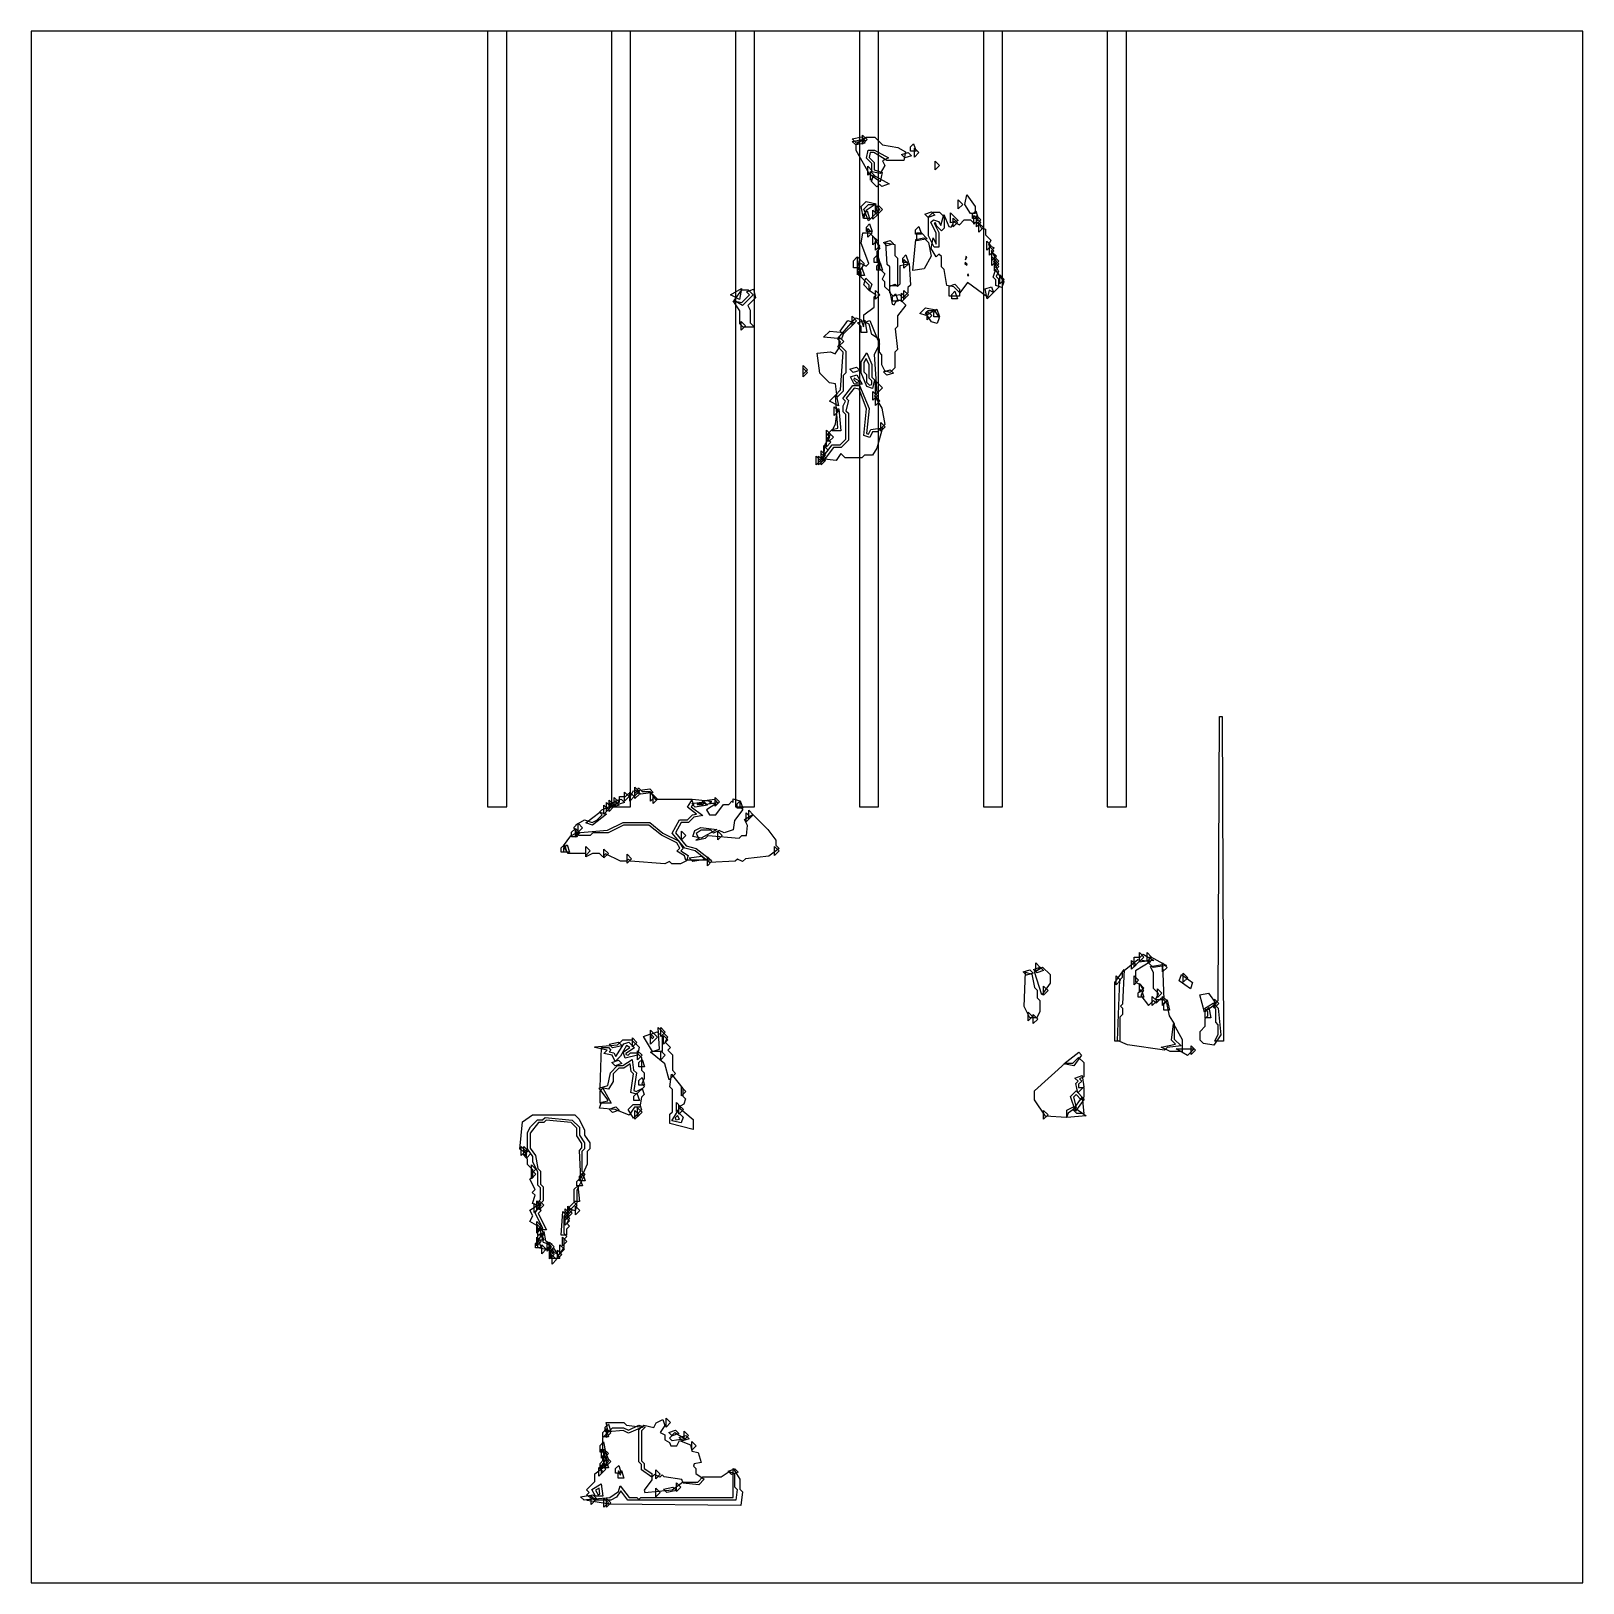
# Model space of a CAD drawing. Header units: millimetres. Extents: x 0 to 289, y 0 to 289.
import ezdxf

# ---------------------------------------------------------------- set-up
doc = ezdxf.new("R2010")
doc.units = ezdxf.units.MM
for name, color, linetype in [('CUT_OUTLINE', 5, 'Continuous'), ('CUT_SLOT', 1, 'Continuous'), ('ENG_D', 3, 'Continuous'), ('ENG_K', 2, 'Continuous'), ('ENG_L', 4, 'Continuous')]:
    doc.layers.add(name, color=color, linetype=linetype)

msp = doc.modelspace()

# ---------------------------------------------------------------- linework, layer by layer
at = {"layer": 'CUT_OUTLINE'}
msp.add_lwpolyline([(0, 0), (289.14, 0), (289.14, 289.14), (0, 289.14), (0, 0)], close=True, dxfattribs=at)
at = {"layer": 'CUT_SLOT'}
for points in [[(85.05, 144.57), (88.62, 144.57), (88.62, 289.14), (85.05, 289.14), (85.05, 144.57)], [(108.15, 144.57), (111.71, 144.57), (111.71, 289.14), (108.15, 289.14), (108.15, 144.57)], [(108.15, 144.57), (111.71, 144.57), (111.71, 289.14), (108.15, 289.14), (108.15, 144.57)], [(131.24, 144.57), (134.8, 144.57), (134.8, 289.14), (131.24, 289.14), (131.24, 144.57)], [(131.24, 144.57), (134.8, 144.57), (134.8, 289.14), (131.24, 289.14), (131.24, 144.57)], [(154.33, 144.57), (157.9, 144.57), (157.9, 289.14), (154.33, 289.14), (154.33, 144.57)], [(154.33, 144.57), (157.9, 144.57), (157.9, 289.14), (154.33, 289.14), (154.33, 144.57)], [(177.43, 144.57), (180.99, 144.57), (180.99, 289.14), (177.43, 289.14), (177.43, 144.57)], [(177.43, 144.57), (180.99, 144.57), (180.99, 289.14), (177.43, 289.14), (177.43, 144.57)], [(200.52, 144.57), (204.09, 144.57), (204.09, 289.14), (200.52, 289.14), (200.52, 144.57)]]:
    msp.add_lwpolyline(points, close=True, dxfattribs=at)
at = {"layer": 'ENG_D'}
for points in [[(154.77, 269.4), (155.42, 268.75), (153.65, 268.39), (152.99, 269.05), (154.77, 269.4)], [(153.72, 266.91), (153.72, 268.06), (155.57, 269.38), (157.2, 269.38), (158.66, 267.92), (161.52, 267.44), (162.91, 266.61), (162.6, 265.04), (159.44, 265.04), (157.03, 266.49), (156.33, 266.49), (156.15, 265.6), (157.1, 264.66), (157.1, 263.29), (158.58, 262.79), (158.22, 261.02), (156.19, 262.47), (153.72, 266.91)], [(155.61, 255.73), (155.11, 254.23), (154.67, 256.45), (155.57, 257.35), (157.47, 256.97), (155.61, 255.73)], [(155.17, 255.02), (155.76, 255.61), (156.23, 254.2), (155.17, 254.2), (155.17, 255.02)], [(157.68, 254.92), (156.86, 254.1), (156.86, 255.74), (157.68, 254.92)], [(157.34, 255.06), (157.34, 256.71), (158.16, 255.89), (157.34, 255.06)], [(167.22, 251.01), (167.22, 254.54), (168.08, 255.4), (169.24, 255.4), (170.11, 254.54), (170.11, 252.41), (169.63, 251.93), (168.69, 252.86), (168.51, 253.41), (168.28, 253.34), (169.14, 251.61), (169.14, 248.9), (168.27, 248.9), (167.22, 251.01)], [(175.65, 254.78), (176.47, 253.96), (175.65, 253.14), (175.65, 254.78)], [(156.72, 251.55), (155.89, 250.73), (155.89, 252.37), (156.72, 251.55)], [(165.05, 250.05), (165.05, 251.55), (165.87, 251.55), (166.98, 250.44), (165.05, 250.05)], [(171.8, 252.65), (171.8, 254.3), (172.62, 253.48), (171.8, 252.65)], [(176.96, 253.48), (176.13, 252.65), (176.13, 254.3), (176.96, 253.48)], [(176.61, 253.34), (177.44, 252.51), (176.61, 251.69), (176.61, 253.34)], [(156.86, 250.93), (157.68, 250.1), (156.86, 249.28), (156.86, 250.93)], [(157.34, 249.96), (158.16, 249.14), (157.34, 248.32), (157.34, 249.96)], [(159.51, 245.66), (159.25, 249.68), (160.95, 249.34), (160.95, 247.31), (161.43, 246.83), (161.43, 241.67), (159.99, 241.67), (159.99, 245.18), (159.51, 245.66)], [(178.88, 249.14), (178.06, 248.32), (178.06, 249.96), (178.88, 249.14)], [(179.36, 248.18), (178.54, 247.35), (178.54, 249), (179.36, 248.18)], [(153.97, 243.69), (153.97, 247.07), (155.23, 245.8), (153.97, 243.69)], [(158.15, 246.01), (157.1, 246.01), (157.1, 246.83), (157.68, 247.42), (158.15, 246.01)], [(158.17, 245.97), (158.64, 244.56), (157.58, 244.56), (157.58, 245.38), (158.17, 245.97)], [(162.64, 244.94), (162.64, 246.59), (163.46, 245.77), (162.64, 244.94)], [(179.02, 246.39), (179.02, 248.03), (179.85, 247.21), (179.02, 246.39)], [(179.02, 247.07), (179.85, 246.25), (179.02, 245.43), (179.02, 247.07)], [(179.51, 246.11), (180.33, 245.28), (179.51, 244.46), (179.51, 246.11)], [(154.21, 243.6), (154.21, 244.42), (154.79, 245.01), (155.26, 243.6), (154.21, 243.6)], [(156.24, 240.74), (155.14, 241.85), (155.55, 243.08), (156.65, 241.98), (156.24, 240.74)], [(179.75, 242.77), (179.23, 243.29), (179.67, 244.6), (181.22, 242.43), (180.86, 241.37), (179.75, 241.74), (179.75, 242.77)], [(134.55, 239.98), (132.56, 237.99), (130.97, 238.95), (132.4, 240.95), (133.58, 240.95), (134.55, 239.98)], [(158.16, 239.98), (157.34, 239.16), (157.34, 240.81), (158.16, 239.98)], [(160.47, 239.6), (161.06, 240.19), (161.53, 238.78), (160.47, 238.78), (160.47, 239.6)], [(162.16, 238.68), (162.16, 240.32), (162.98, 239.5), (162.16, 238.68)], [(162.64, 240.81), (163.46, 239.98), (162.64, 239.16), (162.64, 240.81)], [(173, 239.74), (171.07, 239.74), (171.07, 241.6), (172.1, 241.95), (173, 241.05), (173, 239.74)], [(177.78, 241.11), (178.94, 241.49), (179.3, 240.4), (178.15, 239.25), (177.78, 241.11)], [(169.17, 235.68), (168.82, 234.62), (167.79, 234.96), (166.67, 236.64), (167.12, 237.09), (168.32, 237.09), (169.17, 235.68)], [(132.28, 233.38), (132.28, 235.02), (133.1, 234.2), (132.28, 233.38)], [(150.34, 215.12), (149.86, 221.28), (150.84, 222.26), (151.31, 229.29), (150.3, 230.3), (150.78, 231.26), (150.26, 231.78), (153.65, 235.68), (154.64, 235.35), (155.08, 234.04), (155.19, 234.86), (156.27, 235.22), (158.08, 230.82), (157.1, 228.85), (157.59, 221.58), (157.16, 221.15), (158.53, 218.86), (159.04, 215.81), (157.68, 214.44), (156.76, 214.44), (156.26, 213.43), (155.15, 213.79), (155.65, 218.75), (154.27, 222.43), (153.34, 222.61), (151.88, 220.73), (152.3, 220.3), (151.82, 218.37), (152.28, 217.92), (152.28, 212.9), (150.93, 211.55), (149.51, 211.55), (147.6, 209.01), (147.95, 212.12), (148.84, 213.45), (148.32, 213.96), (149.27, 214.91), (150.34, 215.12)], [(144.67, 226.01), (143.85, 225.19), (143.85, 226.83), (144.67, 226.01)], [(156.2, 223.15), (156.62, 223.29), (156.62, 223.98), (156.13, 224.46), (156.13, 226.92), (155.62, 228.13), (155.17, 227.39), (155.17, 225.63), (155.65, 225.14), (155.65, 223.7), (156.2, 223.15)], [(160.68, 225.42), (159.44, 225.01), (158.82, 225.63), (160.05, 226.04), (160.68, 225.42)], [(153.28, 224.15), (153.79, 223.63), (154.21, 223.77), (154.21, 223.94), (153.38, 224.44), (153.28, 224.15)], [(146.74, 209.96), (147.56, 209.14), (146.74, 208.32), (146.74, 209.96)], [(147.22, 210.45), (148.04, 209.62), (147.22, 208.8), (147.22, 210.45)], [(101.14, 140.75), (101.58, 141.2), (101.53, 141.24), (103.1, 142.18), (104.55, 141.7), (105.39, 142.12), (106.4, 143.12), (105.92, 143.6), (106.36, 144.05), (109.63, 145.45), (109.63, 146.5), (110.74, 146.5), (111.32, 147.08), (111.73, 146.66), (112.22, 147.63), (112.7, 147.14), (113.18, 148.11), (113.83, 147.46), (115.3, 147.46), (116.27, 146.01), (123.06, 146.01), (123.4, 144.99), (123.01, 144.59), (125.15, 142.99), (123.48, 142.66), (122.5, 141.68), (121.1, 141.68), (120.04, 139.78), (122.06, 137.31), (123.95, 136.84), (126.72, 134.69), (121.99, 134.69), (121.72, 135.49), (120.33, 136.33), (120.89, 136.9), (120.3, 137.88), (117.45, 139.3), (115.09, 141.2), (110.41, 141.2), (107.52, 139.75), (104.67, 139.75), (104.19, 139.27), (102.03, 139.27), (101.14, 140.75)], [(108.67, 144.71), (108.67, 146.35), (109.49, 145.53), (108.67, 144.71)], [(125.38, 145.55), (126.04, 144.88), (123.76, 144.55), (123.09, 145.22), (125.38, 145.55)], [(125.69, 145.04), (125.02, 145.7), (127.31, 146.03), (127.97, 145.36), (125.69, 145.04)], [(132.14, 145.74), (132.61, 144.33), (131.56, 144.33), (131.56, 145.15), (132.14, 145.74)], [(133.24, 143.46), (134.07, 142.64), (133.24, 141.82), (133.24, 143.46)], [(133.73, 142.3), (133.73, 143.95), (134.55, 143.12), (133.73, 142.3)], [(100.72, 139.03), (100.72, 139.85), (101.3, 140.44), (101.77, 139.03), (100.72, 139.03)], [(121.2, 140.09), (122.02, 139.27), (121.2, 138.44), (121.2, 140.09)], [(123.29, 139.08), (123.65, 140.16), (124.77, 140.72), (127.76, 140.39), (124.85, 138.77), (123.29, 139.08)], [(128.77, 139.27), (127.94, 138.44), (127.94, 140.09), (128.77, 139.27)], [(100.33, 136.14), (99.27, 136.14), (99.27, 136.96), (99.86, 137.55), (100.33, 136.14)], [(103.37, 137.2), (104.19, 136.38), (103.37, 135.55), (103.37, 137.2)], [(106.74, 135.07), (106.74, 136.72), (107.56, 135.89), (106.74, 135.07)], [(138.54, 135.55), (138.54, 137.2), (139.37, 136.38), (138.54, 135.55)], [(111.9, 134.93), (111.08, 134.11), (111.08, 135.75), (111.9, 134.93)], [(126.84, 134.45), (126.02, 133.63), (126.02, 135.27), (126.84, 134.45)], [(205.05, 116), (205.87, 115.17), (205.05, 114.35), (205.05, 116)], [(205.53, 114.83), (205.53, 116.62), (206.63, 116.62), (207.18, 117.16), (209.16, 115.98), (206.36, 115.67), (205.53, 114.83)], [(186.7, 113.62), (185.46, 113.21), (184.84, 113.83), (186.08, 114.24), (186.7, 113.62)], [(188, 114.73), (188.63, 114.1), (187.39, 113.69), (186.77, 114.31), (188, 114.73)], [(202.98, 107.46), (203.36, 107.08), (203.36, 105.92), (202.88, 105.44), (202.88, 100.96), (201.91, 100.96), (201.91, 111.88), (203.64, 114.29), (203.36, 107.84), (202.98, 107.46)], [(206.35, 112.28), (205.53, 111.46), (205.53, 113.1), (206.35, 112.28)], [(210.82, 115.21), (211.08, 108.67), (209.48, 108.67), (210.05, 109.82), (209.14, 110.74), (209.14, 113.67), (208.54, 114.88), (210.82, 115.21)], [(214.68, 113.59), (215.51, 112.76), (214.68, 111.94), (214.68, 113.59)], [(188.66, 111.18), (189.48, 110.35), (188.66, 109.53), (188.66, 111.18)], [(207.31, 109.15), (206.25, 109.15), (206.25, 109.97), (206.84, 110.56), (207.31, 109.15)], [(206.49, 110.01), (206.49, 111.66), (207.31, 110.84), (206.49, 110.01)], [(209.72, 108.43), (208.9, 107.6), (208.9, 109.25), (209.72, 108.43)], [(210.83, 109.25), (211.65, 108.43), (210.83, 107.6), (210.83, 109.25)], [(211.07, 106.74), (211.07, 108.04), (211.7, 108.67), (212.09, 106.74), (211.07, 106.74)], [(219.26, 105.63), (219.26, 106.4), (218.63, 107.03), (220.26, 108.01), (221.18, 107.09), (221.68, 102.1), (220.34, 100.22), (218.43, 100.49), (217.82, 101.1), (217.82, 102.74), (218.78, 103.71), (218.78, 105.15), (219.26, 105.63)], [(220.47, 107.12), (220.47, 108.77), (221.29, 107.94), (220.47, 107.12)], [(186.59, 105.53), (185.77, 104.71), (185.77, 106.36), (186.59, 105.53)], [(186.73, 104.23), (186.73, 105.88), (187.56, 105.05), (186.73, 104.23)], [(212.22, 99.03), (210.57, 99.85), (213.23, 100.38), (212.5, 101.11), (212.84, 104.14), (214.44, 101.26), (214.44, 99.03), (212.22, 99.03)], [(106.73, 98.64), (107.36, 99.27), (107.34, 99.29), (105.05, 99.75), (105.06, 99.9), (109.28, 100.23), (110.25, 101.2), (111.9, 101.2), (113.27, 99.83), (112.97, 98.35), (110.68, 97.78), (110.31, 98.89), (111.59, 99.74), (110.93, 100.14), (109.83, 98.16), (108.84, 97.18), (108.26, 98.33), (106.73, 98.64)], [(116.68, 102.68), (117.58, 101.78), (117.58, 99.03), (115.76, 99.03), (114.09, 101.81), (115.29, 102.22), (115.72, 101.36), (116.04, 101.68), (115.45, 102.27), (116.68, 102.68)], [(117.34, 103.47), (118.16, 102.64), (117.34, 101.82), (117.34, 103.47)], [(117.82, 100.38), (117.82, 102.02), (118.65, 101.2), (117.82, 100.38)], [(113, 97.48), (113, 99.13), (113.83, 98.31), (113, 97.48)], [(118.16, 98.31), (117.34, 97.48), (117.34, 99.13), (118.16, 98.31)], [(195.72, 98.33), (194.31, 96.35), (192.44, 96.73), (195.19, 98.87), (195.72, 98.33)], [(110.28, 96.38), (111.98, 97.51), (112.27, 95.53), (112.78, 95.02), (112.31, 91.72), (112.74, 91.58), (113.87, 92.14), (114.24, 91.01), (113.71, 90.48), (113.45, 88.67), (112.41, 88.67), (111.41, 87.17), (108.85, 88.19), (105.93, 88.46), (106.31, 89.6), (107.46, 89.83), (107.46, 90.03), (105.86, 92.16), (107.49, 92.71), (107.96, 95.05), (109.29, 96.38), (110.28, 96.38)], [(108.84, 96.34), (108.22, 96.97), (109.46, 97.38), (110.08, 96.76), (108.84, 96.34)], [(113.25, 96.14), (113.25, 96.96), (113.83, 97.55), (114.3, 96.14), (113.25, 96.14)], [(113.25, 93.59), (113.83, 94.17), (114.3, 92.76), (113.25, 92.76), (113.25, 93.59)], [(194.48, 94.07), (195.85, 94.53), (196.15, 92.44), (195.02, 91.31), (194.66, 93.08), (195.07, 93.49), (194.48, 94.07)], [(121.2, 92.38), (122.02, 91.56), (121.2, 90.74), (121.2, 92.38)], [(194.69, 91.66), (196.2, 90.14), (194.61, 87.9), (193.69, 90.66), (194.69, 91.66)], [(99.27, 62.58), (98.4, 61.14), (96.2, 62.08), (96.76, 62.65), (96.25, 63.16), (95.45, 63.42), (94.91, 65.61), (95.36, 66.07), (93.93, 68.93), (94.86, 70.33), (94.35, 70.84), (94.93, 71.42), (94.93, 73.63), (94.45, 74.11), (94.45, 76.56), (93.49, 78.49), (93.49, 79.44), (92.52, 80.89), (92.52, 83.91), (93.05, 84.96), (94.35, 86.26), (95.32, 86.26), (95.81, 86.75), (100.83, 86.25), (102.16, 84.91), (102.16, 83.44), (103.13, 82), (103.13, 80.86), (102.64, 80.38), (102.64, 76.72), (103.18, 76.19), (101.68, 73.19), (101.68, 70.74), (99.27, 68.33), (99.27, 65.16), (99.85, 64.57), (99.27, 63.99), (99.27, 62.58)], [(113.34, 87.22), (112.52, 86.4), (112.52, 88.05), (113.34, 87.22)], [(113, 86.88), (113, 88.53), (113.83, 87.7), (113, 86.88)], [(121.12, 85.74), (119.37, 86.09), (120.43, 87.85), (121.47, 86.81), (121.12, 85.74)], [(120.23, 89.49), (121.06, 88.67), (120.23, 87.85), (120.23, 89.49)], [(121.54, 88.19), (120.71, 87.36), (120.71, 89.01), (121.54, 88.19)], [(188.66, 88.05), (189.48, 87.22), (188.66, 86.4), (188.66, 88.05)], [(194.23, 88.71), (196.56, 87.04), (193, 86.72), (193, 88.09), (194.23, 88.71)], [(91.8, 79.65), (91.8, 81.3), (92.62, 80.48), (91.8, 79.65)], [(92.28, 80.82), (93.11, 79.99), (92.28, 79.17), (92.28, 80.82)], [(94.07, 77.1), (93.25, 76.28), (93.25, 77.93), (94.07, 77.1)], [(93.25, 75.32), (93.25, 76.96), (94.07, 76.14), (93.25, 75.32)], [(94.55, 69.87), (93.73, 69.05), (93.73, 70.7), (94.55, 69.87)], [(94.21, 71.18), (95.03, 70.36), (94.21, 69.53), (94.21, 71.18)], [(99.99, 68.09), (99.99, 69.73), (100.82, 68.91), (99.99, 68.09)], [(94.21, 65.68), (94.21, 67.32), (95.03, 66.5), (94.21, 65.68)], [(99.51, 69.25), (100.33, 68.43), (99.51, 67.61), (99.51, 69.25)], [(100.33, 67.47), (99.51, 66.64), (99.51, 68.29), (100.33, 67.47)], [(95.03, 62.41), (93.97, 62.41), (93.97, 63.23), (94.56, 63.82), (95.03, 62.41)], [(94.45, 64.67), (95.04, 65.26), (95.51, 63.85), (94.45, 63.85), (94.45, 64.67)], [(95.17, 62.99), (96, 62.16), (95.17, 61.34), (95.17, 62.99)], [(96.96, 62.65), (96.14, 61.82), (96.14, 63.47), (96.96, 62.65)], [(97.44, 61.2), (96.62, 60.38), (96.62, 62.02), (97.44, 61.2)], [(105.05, 18.89), (105.05, 20.36), (107.03, 21.84), (107.43, 22.65), (106.5, 24.52), (106.5, 27.09), (108.33, 28.91), (110.41, 28.91), (111.32, 28.46), (113.23, 29.41), (114.41, 29.02), (113.73, 28.33), (113.73, 22.75), (114.21, 22.27), (114.21, 21.33), (115.65, 20.37), (115.65, 19.2), (114.24, 17.3), (114.38, 16.88), (119.42, 17.34), (121.36, 18.79), (124.23, 18.79), (125.19, 19.76), (128.59, 19.76), (130.08, 20.75), (131.08, 20.41), (131.08, 17.93), (131.57, 17.43), (131.28, 15.42), (111.2, 15.42), (109.88, 17.17), (109.07, 15.96), (108, 15.42), (104.99, 15.42), (103.46, 16.34), (103.99, 16.87), (103.51, 17.35), (105.05, 18.89)], [(107.57, 29.6), (108.04, 28.19), (106.98, 28.19), (106.98, 29.01), (107.57, 29.6)], [(119.13, 29.88), (118.31, 29.05), (118.31, 30.7), (119.13, 29.88)], [(119.44, 27.43), (118.82, 28.06), (120.06, 28.47), (120.68, 27.84), (119.44, 27.43)], [(120.75, 27.09), (121.98, 27.5), (122.61, 26.88), (121.37, 26.47), (120.75, 27.09)], [(106.26, 23.27), (106.26, 24.92), (107.08, 24.09), (106.26, 23.27)], [(106.74, 23.47), (107.56, 22.65), (106.74, 21.83), (106.74, 23.47)], [(107.07, 21.44), (106.02, 21.44), (106.02, 22.27), (106.6, 22.85), (107.07, 21.44)], [(109.85, 20.21), (109.45, 20.87), (109.41, 20.75), (109.81, 20.09), (109.85, 20.21)], [(116.38, 19.42), (116.38, 21.06), (117.2, 20.24), (116.38, 19.42)], [(105.83, 17.68), (105.14, 17.27), (105.64, 16.43), (105.99, 16.55), (105.83, 17.68)], [(104.33, 14.6), (104.33, 16.24), (105.15, 15.42), (104.33, 14.6)], [(107.22, 14.12), (107.22, 15.76), (108.04, 14.94), (107.22, 14.12)]]:
    msp.add_lwpolyline(points, close=True, dxfattribs=at)
at = {"layer": 'ENG_K'}
for points in [[(154.77, 268.92), (155.42, 268.27), (153.65, 267.91), (152.99, 268.56), (154.77, 268.92)], [(155.75, 268.9), (154.93, 268.07), (154.93, 269.72), (155.75, 268.9)], [(164.05, 265.9), (162.82, 265.49), (162.19, 266.11), (163.43, 266.52), (164.05, 265.9)], [(163.84, 267.55), (164.43, 268.14), (164.9, 266.73), (163.84, 266.73), (163.84, 267.55)], [(164.57, 265.66), (164.57, 267.31), (165.39, 266.49), (164.57, 265.66)], [(155.89, 262.29), (155.89, 263.94), (156.72, 263.11), (155.89, 262.29)], [(168.42, 263.26), (168.42, 264.9), (169.24, 264.08), (168.42, 263.26)], [(156.37, 262.97), (157.2, 262.15), (156.37, 261.33), (156.37, 262.97)], [(158.48, 260.19), (158.06, 260.61), (157.58, 260.12), (156.58, 261.12), (156.96, 262.26), (159.86, 260.65), (158.48, 260.19)], [(173.58, 256.85), (172.76, 256.03), (172.76, 257.67), (173.58, 256.85)], [(175.04, 255.16), (173.95, 256.8), (174.32, 258.65), (175.89, 256.45), (175.89, 255.16), (175.04, 255.16)], [(157.82, 255.06), (157.82, 256.71), (158.64, 255.89), (157.82, 255.06)], [(168.39, 254.82), (167.15, 254.41), (166.53, 255.03), (167.76, 255.44), (168.39, 254.82)], [(171.31, 253.38), (171.31, 255.26), (172.72, 253.85), (171.31, 253.38)], [(176.47, 254.2), (175.41, 254.2), (175.41, 255.02), (176, 255.61), (176.47, 254.2)], [(176.13, 253.14), (176.13, 254.78), (176.96, 253.96), (176.13, 253.14)], [(155.65, 252.61), (156.24, 253.2), (156.71, 251.79), (155.65, 251.79), (155.65, 252.61)], [(164.81, 252.13), (165.4, 252.72), (165.87, 251.31), (164.81, 251.31), (164.81, 252.13)], [(160.05, 250.14), (160.68, 249.52), (159.44, 249.1), (158.82, 249.73), (160.05, 250.14)], [(154.26, 245.04), (153.24, 245.04), (153.24, 246.35), (153.87, 246.98), (154.26, 245.04)], [(162.99, 247.42), (163.46, 246.01), (162.4, 246.01), (162.4, 246.83), (162.99, 247.42)], [(179.51, 244.94), (179.51, 246.59), (180.33, 245.77), (179.51, 244.94)], [(132.38, 241.19), (131.97, 239.14), (130.33, 239.96), (132.38, 241.19)], [(132.04, 237.02), (130.79, 238.89), (132.44, 238.56), (133.87, 239.98), (133.28, 240.57), (134.63, 241.02), (134.95, 239.42), (133.54, 238.01), (133.97, 237.15), (133.97, 234.78), (134.79, 233.96), (132.66, 233.96), (132.04, 234.58), (132.04, 237.02)], [(171.55, 239.26), (171.55, 240.08), (172.14, 240.67), (172.61, 239.26), (171.55, 239.26)], [(150.76, 233.21), (152.19, 235.21), (153.45, 234.79), (151.31, 232.66), (150.76, 233.21)], [(153, 234.34), (153, 235.99), (153.82, 235.16), (153, 234.34)], [(147.65, 232.08), (148.82, 233.25), (151.4, 232.96), (151, 231.77), (147.65, 232.08)], [(151.41, 231.31), (150.59, 230.49), (150.59, 232.13), (151.41, 231.31)], [(143.85, 224.7), (143.85, 226.35), (144.67, 225.53), (143.85, 224.7)], [(153.79, 226.53), (154.41, 225.9), (153.18, 225.49), (152.56, 226.11), (153.79, 226.53)], [(149.99, 209.13), (147.25, 209.43), (149.27, 212.03), (150.73, 212.03), (151.8, 213.1), (151.8, 217.72), (151.31, 218.2), (151.31, 219.32), (151.74, 220.18), (151.24, 220.69), (153.12, 223.12), (154.37, 223.12), (156.14, 218.82), (155.67, 214.13), (156.01, 214.01), (156.46, 214.9), (158.64, 215.22), (157.56, 211.45), (156.75, 210.11), (155.27, 210.11), (154.79, 209.62), (151.7, 209.62), (150.87, 210.45), (149.99, 209.13)], [(152.66, 224.7), (153.83, 225.09), (154.87, 223.36), (153.33, 223.36), (152.66, 224.7)], [(157.34, 223.94), (158.64, 222.64), (157.34, 221.33), (157.34, 223.94)], [(157.68, 221.19), (156.86, 220.37), (156.86, 222.01), (157.68, 221.19)], [(157.34, 219.4), (157.34, 221.05), (158.16, 220.23), (157.34, 219.4)], [(158.3, 216.23), (159.12, 215.41), (158.3, 214.58), (158.3, 216.23)], [(148.04, 209.14), (147.22, 208.32), (147.22, 209.96), (148.04, 209.14)], [(220.56, 100.96), (221.19, 102.22), (221.19, 103.99), (220.71, 104.47), (220.71, 106.88), (220.13, 107.46), (221.19, 108.53), (221.44, 161.43), (221.91, 161.43), (222.15, 100.96), (220.56, 100.96)], [(112.52, 147.8), (113.34, 146.98), (112.52, 146.16), (112.52, 147.8)], [(113.64, 146.96), (112.98, 147.63), (115.26, 147.96), (115.92, 147.29), (113.64, 146.96)], [(108.53, 144.57), (107.7, 143.75), (107.7, 145.39), (108.53, 144.57)], [(109.6, 144.94), (108.36, 144.53), (107.74, 145.16), (108.97, 145.57), (109.6, 144.94)], [(109.94, 146.05), (110.56, 145.43), (109.32, 145.02), (108.7, 145.64), (109.94, 146.05)], [(111.56, 145.67), (111.56, 147.32), (112.38, 146.5), (111.56, 145.67)], [(116.24, 146.5), (115.41, 145.67), (115.41, 147.32), (116.24, 146.5)], [(115.9, 146.84), (116.72, 146.01), (115.9, 145.19), (115.9, 146.84)], [(128.28, 145.53), (127.46, 144.71), (127.46, 146.35), (128.28, 145.53)], [(103.34, 141.59), (105.97, 143.63), (107.24, 143.21), (104.62, 141.17), (103.34, 141.59)], [(102.26, 139.75), (101.44, 138.93), (101.44, 140.57), (102.26, 139.75)], [(101.92, 141.54), (102.74, 140.71), (101.92, 139.89), (101.92, 141.54)], [(123.28, 134.43), (122.61, 135.1), (124.9, 135.43), (125.56, 134.76), (123.28, 134.43)], [(207.31, 116.62), (206.49, 115.8), (206.49, 117.44), (207.31, 116.62)], [(207.94, 117.44), (208.76, 116.62), (207.94, 115.8), (207.94, 117.44)], [(211.57, 115.04), (209.06, 114.68), (208.14, 115.59), (208.52, 116.73), (211.57, 115.04)], [(188.04, 114.69), (187.22, 113.87), (187.22, 115.51), (188.04, 114.69)], [(202.15, 111.46), (202.15, 113.1), (202.98, 112.28), (202.15, 111.46)], [(210.83, 115.51), (211.65, 114.69), (210.83, 113.87), (210.83, 115.51)], [(216.41, 111.89), (216.01, 110.69), (213.92, 112.19), (214.32, 113.39), (216.41, 111.89)], [(210.69, 109.87), (209.87, 109.05), (209.87, 110.69), (210.69, 109.87)], [(217.76, 109.58), (219.37, 109.9), (220.8, 107.89), (218.64, 106.34), (217.76, 109.58)], [(218.78, 106.6), (219.41, 107.23), (219.8, 105.29), (218.78, 105.29), (218.78, 106.6)], [(112.86, 100.72), (112.04, 99.89), (112.04, 101.54), (112.86, 100.72)], [(115.4, 98.88), (117.09, 99.44), (116.82, 103.51), (118.6, 101.73), (118.12, 100.76), (119.13, 99.75), (118.65, 99.27), (119.51, 98.41), (119.51, 95.51), (120.09, 94.93), (118.9, 93.75), (118.09, 96.72), (115.4, 98.88)], [(108.35, 99.73), (107.7, 100.38), (109.47, 100.74), (110.12, 100.09), (108.35, 99.73)], [(216.13, 98.45), (216.13, 100.09), (216.95, 99.27), (216.13, 98.45)], [(119.03, 85.59), (119.03, 87.32), (119.51, 87.8), (119.51, 91.94), (119.01, 92.44), (119.35, 94.81), (121.44, 92.12), (121.44, 90.7), (121.95, 90.18), (121.64, 89.23), (120.65, 88.64), (123.36, 86.37), (123.36, 84.5), (119.03, 85.59)], [(102.12, 86.4), (103.13, 84.39), (103.13, 83.44), (104.09, 82), (104.09, 80.86), (103.61, 80.38), (103.61, 78.02), (102.46, 75.35), (102.16, 80.57), (102.64, 81.06), (102.64, 81.85), (101.68, 83.29), (101.68, 84.71), (100.61, 85.79), (95.99, 86.25), (95.51, 85.78), (94.57, 85.78), (93.01, 83.77), (93.01, 81.03), (93.96, 79.61), (94.43, 77.22), (94.93, 76.72), (94.93, 74.31), (95.42, 73.83), (95.42, 71.22), (94.52, 70.32), (93.42, 70.69), (93.93, 72.22), (93.39, 72.77), (93.92, 73.3), (92.95, 75.22), (93.49, 75.76), (93.49, 77), (92.52, 77.97), (92.52, 78.93), (91.94, 79.51), (92.39, 79.96), (91.06, 80.84), (91.57, 85.91), (93.41, 87.22), (101.3, 87.22), (102.12, 86.4)], [(109.6, 88.08), (108.36, 87.67), (107.74, 88.29), (108.97, 88.7), (109.6, 88.08)], [(120.03, 86.68), (120.15, 86.3), (120.81, 86.43), (120.43, 87.08), (120.03, 86.68)], [(102.27, 75.38), (102.74, 73.97), (101.68, 73.97), (101.68, 74.79), (102.27, 75.38)], [(102.16, 75.76), (102.75, 76.34), (103.22, 74.93), (102.16, 74.93), (102.16, 75.76)], [(102.19, 71.08), (101.2, 71.08), (101.2, 73.35), (101.86, 74.01), (102.19, 71.08)], [(96.05, 65.78), (94.52, 65.78), (94.25, 66.58), (92.93, 67.37), (93.46, 68.43), (92.93, 69.48), (94.58, 70.48), (94.97, 69.33), (94.5, 68.86), (96.05, 65.78)], [(94.69, 71.18), (95.51, 70.36), (94.69, 69.53), (94.69, 71.18)], [(100.33, 68.91), (99.51, 68.09), (99.51, 69.73), (100.33, 68.91)], [(99.99, 70.22), (100.82, 69.39), (99.99, 68.57), (99.99, 70.22)], [(101.71, 70.42), (101.35, 69.33), (100.03, 69.77), (101.2, 70.94), (101.71, 70.42)], [(101.44, 68.57), (101.44, 70.22), (102.26, 69.39), (101.44, 68.57)], [(99.75, 64.81), (98.77, 64.81), (99.07, 69.22), (100.29, 67.99), (99.8, 67.03), (100.33, 66.5), (99.75, 65.92), (99.75, 64.81)], [(95.87, 63.77), (97.03, 63.19), (95.98, 62.14), (94.45, 62.45), (94.45, 63.68), (95.53, 65.47), (95.87, 63.77)], [(96.62, 63.47), (97.44, 62.65), (96.62, 61.82), (96.62, 63.47)], [(98.49, 60.48), (96.86, 60.48), (96.86, 61.78), (97.39, 62.31), (98.49, 60.48)], [(107.17, 29.88), (110.45, 29.88), (110.95, 29.38), (113.94, 29.05), (111.31, 27.93), (110.31, 28.43), (107.51, 28.17), (107.17, 29.88)], [(107.22, 27.13), (107.22, 28.77), (108.04, 27.95), (107.22, 27.13)], [(121.68, 26.65), (121.68, 28.29), (122.5, 27.47), (121.68, 26.65)], [(123.12, 24.72), (123.12, 26.36), (123.95, 25.54), (123.12, 24.72)], [(106.74, 23.27), (106.74, 24.92), (107.56, 24.09), (106.74, 23.27)], [(107.22, 23.47), (108.04, 22.65), (107.22, 21.83), (107.22, 23.47)], [(132.04, 19.34), (132.04, 17.45), (132.53, 16.95), (132.25, 14.45), (107.68, 14.7), (103.6, 15.38), (103.61, 15.57), (107.86, 15.9), (109.43, 17.02), (109.79, 18.1), (111.44, 15.9), (112.86, 15.9), (113.25, 15.52), (113.63, 15.9), (130.83, 15.9), (130.83, 21.35), (132.04, 19.34)], [(107.09, 22.85), (107.56, 21.44), (106.5, 21.44), (106.5, 22.27), (107.09, 22.85)], [(109.5, 21.89), (109.97, 20.48), (108.91, 20.48), (108.91, 21.3), (109.5, 21.89)], [(110.45, 19.52), (109.39, 19.52), (109.39, 20.34), (109.98, 20.93), (110.45, 19.52)], [(117.2, 16.87), (116.38, 16.04), (116.38, 17.69), (117.2, 16.87)], [(119.59, 17.85), (120.24, 17.2), (118.47, 16.85), (117.82, 17.5), (119.59, 17.85)], [(120.23, 17.01), (120.23, 18.65), (121.06, 17.83), (120.23, 17.01)], [(103.04, 15.41), (102.37, 16.07), (104.66, 16.4), (105.32, 15.73), (103.04, 15.41)]]:
    msp.add_lwpolyline(points, close=True, dxfattribs=at)
at = {"layer": 'ENG_L'}
for points in [[(156.62, 262.92), (156.62, 264.46), (155.63, 265.44), (155.94, 266.97), (157.16, 266.97), (159.78, 265.51), (158.63, 264.93), (159.06, 264.07), (158.18, 262.6), (156.62, 262.92)], [(156.03, 256.85), (157.3, 256.85), (157.6, 255.32), (156.05, 253.78), (155.13, 255.94), (156.03, 256.85)], [(168.66, 249.44), (168.66, 251.49), (167.65, 253.52), (168.12, 253.99), (169.06, 253.68), (169.53, 252.89), (170.05, 254.95), (171.01, 252.71), (171.43, 252.57), (171.93, 253.56), (172.95, 253.05), (173.86, 253.96), (175.03, 253.96), (175.51, 253.48), (176.52, 253.48), (177.03, 252.47), (177.82, 252.2), (177.82, 251.17), (178.84, 250.15), (178.38, 249.25), (179.43, 248.72), (178.85, 248.14), (179.82, 246.7), (179.32, 246.2), (180.26, 244.32), (179.8, 243.4), (180.23, 242.97), (180.23, 241.33), (179.31, 240.41), (178.48, 240.83), (178.22, 239.57), (174.5, 242.3), (173.03, 240.34), (171.92, 241.45), (170.62, 241.71), (170.12, 244.69), (169.63, 245.18), (169.63, 247.11), (169.14, 247.59), (168.62, 247.06), (167.69, 248.61), (168.08, 250.6), (168.66, 249.44)], [(155.6, 245.34), (156.09, 245.83), (154.68, 249.59), (154.96, 251.55), (156.23, 251.55), (157.05, 250.73), (158.11, 248.61), (157.58, 248.08), (157.58, 246.35), (158.06, 245.87), (158.06, 244.9), (159.08, 243.89), (158.6, 242.92), (159.03, 242.49), (159.03, 241.53), (159.97, 240.58), (160.44, 238.24), (160.83, 238.11), (161.29, 239.02), (162.02, 239.02), (162.96, 238.08), (161.43, 236.05), (161.43, 234.1), (160.97, 233.63), (161.45, 229.78), (160.95, 229.28), (160.95, 226.39), (160.05, 225.49), (159.1, 225.81), (158.54, 226.92), (158.54, 228.8), (158.06, 229.28), (158.06, 231.66), (156.65, 232.61), (156.17, 234.52), (155.17, 235.02), (155.17, 236.25), (157.1, 237.69), (157.1, 239.6), (157.44, 239.95), (156.13, 240.82), (156.13, 241.81), (154.69, 243.26), (154.69, 244.22), (154.17, 244.74), (154.55, 245.86), (155.6, 245.34)], [(166.33, 250.61), (167.2, 249.74), (167.71, 247.17), (166.41, 244.82), (164.3, 244.52), (164.83, 250.3), (166.33, 250.61)], [(161.84, 239.96), (160.63, 239.72), (159.99, 240.37), (159.99, 241.6), (161.02, 241.95), (161.43, 241.53), (161.92, 242.01), (161.92, 245.48), (163.58, 245.82), (163.85, 241.82), (163.36, 241.33), (163.36, 240.37), (162.4, 239.4), (161.84, 239.96)], [(174.01, 246.1), (173.98, 245.85), (174.34, 245.49), (174.41, 245.7), (174.01, 246.1)], [(174.08, 246.53), (174.35, 247.07), (174.16, 247.13), (174.08, 246.53)], [(179.51, 245.43), (179.51, 247.07), (180.33, 246.25), (179.51, 245.43)], [(174.74, 243.6), (174.56, 243.9), (174.5, 243.6), (174.74, 243.6)], [(181.29, 242.87), (180.47, 242.05), (180.47, 243.7), (181.29, 242.87)], [(168.6, 237.21), (166.76, 236.11), (165.57, 236.5), (166.66, 237.59), (168.6, 237.21)], [(169.24, 235.89), (168.18, 235.89), (168.18, 236.71), (168.77, 237.3), (169.24, 235.89)], [(154, 234.79), (155.37, 235.24), (155.69, 233), (154.69, 233), (154.69, 234.1), (154, 234.79)], [(167.8, 236.13), (166.98, 235.31), (166.98, 236.95), (167.8, 236.13)], [(151.8, 229.48), (151.8, 225.43), (151.31, 224.94), (151.31, 222.05), (150.17, 220.91), (149.89, 223.4), (148.79, 223.62), (146.99, 225.41), (146.46, 229.11), (148.95, 229.39), (149.79, 228.97), (150.8, 230.48), (151.8, 229.48)], [(155.69, 229.19), (156.62, 227.02), (156.62, 224.66), (157.12, 224.16), (156.8, 222.56), (155.71, 222.92), (154.69, 225.48), (154.69, 227.52), (155.69, 229.19)], [(150.02, 221.44), (150.44, 219.31), (148.74, 220.16), (150.02, 221.44)], [(150.86, 214.68), (149.24, 214.68), (149.88, 215.96), (150.28, 218.78), (150.48, 218.78), (150.86, 214.68)], [(150.45, 218.3), (149.63, 217.48), (149.63, 219.12), (150.45, 218.3)], [(148.18, 213.14), (148.18, 214.78), (149.01, 213.96), (148.18, 213.14)], [(148.66, 212.66), (148.66, 214.3), (149.49, 213.48), (148.66, 212.66)], [(147.7, 210.25), (147.7, 211.89), (148.52, 211.07), (147.7, 210.25)], [(148.18, 211.69), (148.18, 213.34), (149.01, 212.52), (148.18, 211.69)], [(146.25, 208.32), (146.25, 209.96), (147.08, 209.14), (146.25, 208.32)], [(147.22, 209.28), (147.22, 210.93), (148.04, 210.11), (147.22, 209.28)], [(112.52, 146.64), (112.52, 148.28), (113.34, 147.46), (112.52, 146.64)], [(106.74, 143.26), (106.74, 144.91), (107.56, 144.09), (106.74, 143.26)], [(108.04, 144.57), (107.22, 143.75), (107.22, 145.39), (108.04, 144.57)], [(107.7, 145.87), (108.53, 145.05), (107.7, 144.23), (107.7, 145.87)], [(110.59, 145.67), (110.59, 147.32), (111.42, 146.5), (110.59, 145.67)], [(123.88, 138.41), (125.66, 138.77), (126.16, 139.28), (131.95, 138.79), (132.42, 139.27), (133.27, 139.27), (133.48, 141.15), (132.93, 142.25), (134.49, 143.19), (137.28, 140.39), (138.79, 138.38), (138.79, 137.44), (139.4, 136.83), (137.43, 135.42), (133.11, 134.94), (132.57, 134.4), (131.6, 134.88), (131.18, 134.45), (126.42, 134.2), (123.74, 136.4), (121.78, 136.88), (119.46, 139.72), (120.81, 142.16), (122.3, 142.16), (123.25, 143.1), (123.99, 143.25), (122.32, 144.51), (123.24, 146.03), (126.74, 145.64), (126.74, 145.46), (126.4, 145.41), (127.6, 145.17), (125.86, 144.01), (126.39, 143.12), (127.58, 143.12), (129.03, 145.05), (130.01, 145.05), (130.59, 145.63), (130.83, 145.39), (130.83, 146.11), (132.04, 145.71), (132.04, 144.67), (132.6, 144.11), (131.06, 142.06), (130.81, 140.29), (129.13, 139.73), (128.18, 140.2), (127.17, 139.7), (126.64, 140.23), (124.88, 140.23), (123.92, 139.66), (124.41, 138.68), (123.88, 138.41)], [(125.41, 145.27), (124.09, 145.08), (124.09, 145.05), (125.19, 145.05), (125.41, 145.27)], [(118.98, 134.4), (118.11, 133.96), (111.69, 134.46), (111.32, 134.83), (110.94, 134.45), (109.82, 134.45), (107.03, 135.84), (106.5, 135.31), (105.92, 135.89), (104.63, 135.89), (103.37, 135.26), (103.37, 136.04), (103.23, 135.89), (100.1, 135.89), (99.22, 137.35), (100.55, 139.22), (101.61, 139.74), (107.4, 140.23), (110.3, 141.68), (115.26, 141.68), (117.71, 139.71), (120.64, 138.25), (121.5, 136.82), (121.09, 136.41), (122.45, 135.51), (122.12, 134.52), (121.01, 133.97), (119.41, 133.97), (118.98, 134.4)], [(98.79, 136.96), (99.38, 137.55), (99.85, 136.14), (98.79, 136.14), (98.79, 136.96)], [(205.77, 114.07), (205.77, 111.95), (206.67, 111.5), (207.24, 110.35), (206.78, 109.42), (208.2, 107.58), (209.14, 108.53), (209.62, 108.04), (210.59, 109.01), (211.53, 108.06), (212.02, 105.63), (213, 104.16), (213, 101.3), (214.25, 100.05), (211.66, 99.76), (211.15, 99.26), (204.26, 100.24), (202.39, 101.04), (202.88, 112.39), (203.36, 112.86), (203.36, 113.84), (206.18, 116.15), (208.64, 115.8), (205.77, 114.07)], [(187.94, 106.44), (187.36, 105.29), (186.1, 105.29), (185.05, 107.41), (185.3, 113.82), (186.46, 113.43), (186.96, 110.95), (187.46, 110.45), (187.46, 109.01), (187.94, 108.53), (187.94, 106.44)], [(189.87, 113.34), (189.87, 111.72), (188.34, 109.59), (186.93, 113.83), (188.46, 114.75), (189.87, 113.34)], [(115.41, 100.38), (115.41, 102.98), (116.72, 101.68), (115.41, 100.38)], [(112.27, 94.85), (111.81, 95.3), (111.62, 96.69), (110.43, 95.9), (109.49, 95.9), (108.43, 94.83), (108.43, 93.42), (107.58, 92.01), (106.01, 92.33), (106.27, 99.75), (107.56, 99.75), (108.04, 99.27), (107.71, 98.94), (108.59, 98.76), (108.93, 98.07), (110.44, 100.44), (111.38, 100.75), (112.42, 99.71), (110.84, 98.66), (110.84, 98.48), (111.25, 98.34), (111.7, 98.79), (112.86, 98.79), (113.73, 97.92), (113.73, 95.51), (114.21, 95.03), (114.21, 93.91), (113.78, 93.05), (114.31, 92.52), (112.83, 91.04), (111.77, 91.39), (112.27, 94.85)], [(213.33, 99.51), (216.71, 99.51), (215.44, 98.24), (213.33, 99.51)], [(194.69, 90.98), (194.23, 90.52), (194.72, 88.56), (193.2, 87.55), (192.93, 86.73), (189.01, 86.99), (186.98, 90.04), (186.98, 91.67), (192.66, 96.86), (194.1, 96.86), (195.17, 97.92), (196.13, 96.96), (196.13, 94.3), (195.33, 93.9), (195.75, 93.49), (195.17, 92.91), (195.17, 92.28), (196.13, 92.28), (196.13, 90.5), (195.65, 90.01), (194.69, 90.98)], [(106.55, 92.2), (108.11, 89.39), (106.02, 89.39), (106.02, 91.66), (106.55, 92.2)], [(112.28, 90.7), (112.87, 91.28), (113.34, 89.87), (112.28, 89.87), (112.28, 90.7)], [(196.16, 87.46), (194.83, 87.46), (194.13, 88.16), (195.82, 90.53), (196.16, 87.46)], [(111.26, 88.22), (112.18, 89.15), (113.42, 89.15), (113.76, 88.12), (112.23, 86.59), (111.26, 88.22)], [(91.32, 79.65), (91.32, 81.3), (92.14, 80.48), (91.32, 79.65)], [(94.21, 66.84), (95.03, 66.02), (94.21, 65.2), (94.21, 66.84)], [(95.03, 63.61), (94.21, 62.79), (94.21, 64.43), (95.03, 63.61)], [(94.45, 64.81), (94.45, 65.64), (95.04, 66.22), (95.51, 64.81), (94.45, 64.81)], [(99.85, 63.61), (99.03, 62.79), (99.03, 64.43), (99.85, 63.61)], [(96.62, 60.86), (96.62, 62.51), (97.44, 61.68), (96.62, 60.86)], [(97.1, 59.41), (97.1, 61.06), (97.92, 60.24), (97.1, 59.41)], [(98.07, 60.38), (98.07, 62.02), (98.89, 61.2), (98.07, 60.38)], [(98.55, 61.34), (98.55, 62.99), (99.37, 62.16), (98.55, 61.34)], [(114.14, 29.42), (116.01, 28.95), (116.44, 29.82), (117.72, 30.46), (118.09, 29.36), (117.21, 28.04), (118.06, 27.62), (118.06, 26.65), (118.98, 26.19), (119.2, 25.54), (120.32, 25.54), (120.84, 26.57), (122.85, 25.71), (123.09, 24.54), (124.27, 24.3), (124.88, 22.47), (123.55, 22.2), (123.4, 21.75), (123.85, 21.3), (123.85, 20.37), (125.43, 19.31), (124.42, 18.3), (121.5, 18.57), (121.26, 19.3), (117.95, 19.77), (117.58, 20.14), (117.15, 19.71), (116.18, 20.19), (115.68, 19.68), (113.73, 21.08), (113.73, 22.07), (113.25, 22.55), (113.25, 28.53), (114.14, 29.42)], [(106.02, 25.64), (106.65, 26.27), (107.03, 24.34), (106.02, 24.34), (106.02, 25.64)], [(107.56, 27.23), (106.5, 27.23), (106.5, 28.05), (107.09, 28.64), (107.56, 27.23)], [(118.93, 26.99), (119.95, 28.01), (121.9, 26.84), (119.42, 26.49), (118.93, 26.99)], [(107.09, 24.3), (107.56, 22.89), (106.5, 22.89), (106.5, 23.71), (107.09, 24.3)], [(105.78, 19.9), (105.78, 21.54), (106.6, 20.72), (105.78, 19.9)], [(107.08, 21.2), (106.26, 20.38), (106.26, 22.03), (107.08, 21.2)], [(130.53, 20.2), (129.91, 20.83), (131.14, 21.24), (131.76, 20.62), (130.53, 20.2)], [(105.15, 16.14), (104.5, 17.44), (106.2, 18.46), (106.54, 16.14), (105.15, 16.14)], [(106.74, 14.12), (106.74, 15.76), (107.56, 14.94), (106.74, 14.12)]]:
    msp.add_lwpolyline(points, close=True, dxfattribs=at)

doc.saveas('drawing.dxf')
